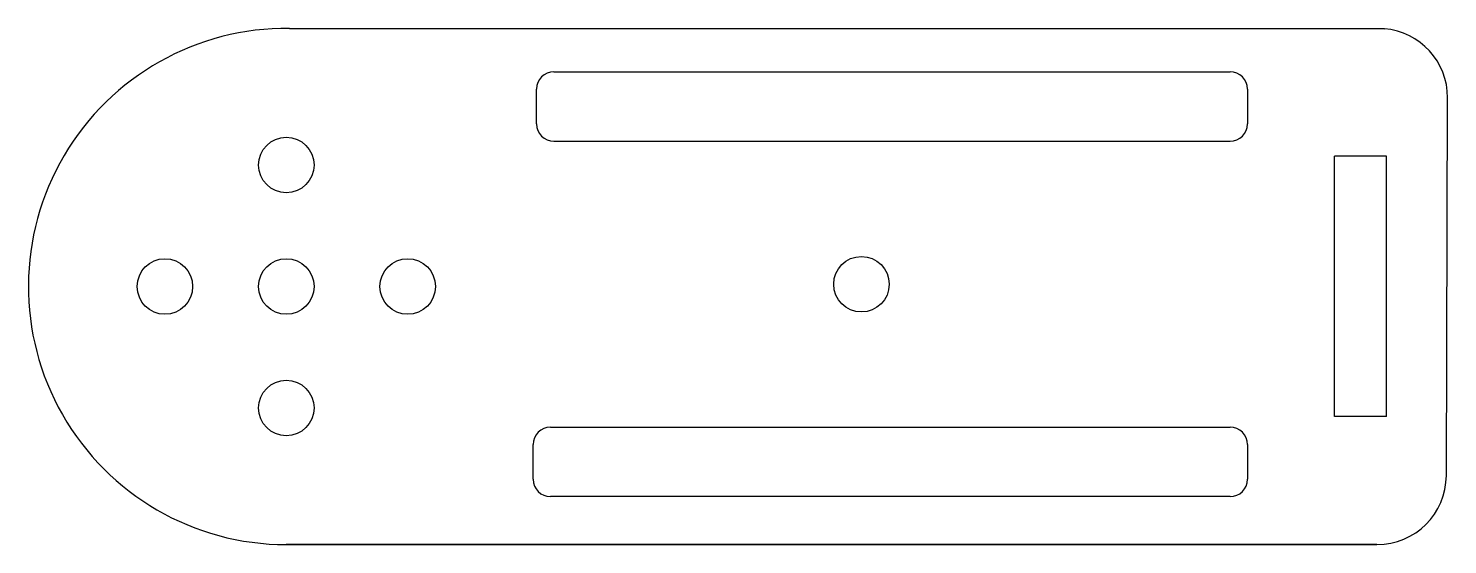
# Model space of a CAD drawing. Extents: x -153 to -71.2, y 5.6 to 35.3.
import ezdxf

# ---------------------------------------------------------------- set-up
doc = ezdxf.new("R2010")
doc.units = 0
doc.layers.add('MODELSKETCH_VISIBLE', color=7, linetype='CONTINUOUS')

msp = doc.modelspace()

# ---------------------------------------------------------------- linework, layer by layer
at = {"layer": 'MODELSKETCH_VISIBLE'}
for p, q in [((-137.981, 35.34), (-74.852, 35.325)), ((-74.852, 35.325), (-137.981, 35.34)), ((-74.852, 35.325), (-137.981, 35.34)), ((-137.981, 35.34), (-74.852, 35.325)), ((-74.852, 35.325), (-137.981, 35.34)), ((-122.739, 32.841), (-83.748, 32.841)), ((-122.739, 32.841), (-83.748, 32.841)), ((-123.739, 29.841), (-123.739, 31.841)), ((-123.739, 29.841), (-123.739, 31.841)), ((-82.748, 31.841), (-82.748, 29.841)), ((-82.748, 31.841), (-82.748, 29.841)), ((-71.278, 9.585), (-71.205, 31.341)), ((-71.278, 9.585), (-71.205, 31.341)), ((-71.278, 9.585), (-71.205, 31.341)), ((-71.278, 9.585), (-71.205, 31.341)), ((-71.278, 9.585), (-71.205, 31.341)), ((-122.739, 28.841), (-83.748, 28.841)), ((-122.739, 28.841), (-83.748, 28.841)), ((-74.724, 27.971), (-77.724, 27.971)), ((-77.724, 12.971), (-77.724, 27.971)), ((-74.724, 27.971), (-77.724, 27.971)), ((-77.724, 12.971), (-77.724, 27.971)), ((-74.724, 12.971), (-74.724, 27.971)), ((-74.724, 12.971), (-74.724, 27.971)), ((-122.932, 12.361), (-83.748, 12.361)), ((-122.932, 12.361), (-83.748, 12.361)), ((-74.724, 12.971), (-77.724, 12.971)), ((-74.724, 12.971), (-77.724, 12.971)), ((-123.932, 9.361), (-123.932, 11.361)), ((-123.932, 9.361), (-123.932, 11.361)), ((-82.748, 11.361), (-82.748, 9.361)), ((-82.748, 11.361), (-82.748, 9.361)), ((-83.748, 8.361), (-122.932, 8.361)), ((-83.748, 8.361), (-122.932, 8.361)), ((-138.164, 5.598), (-75.278, 5.598)), ((-138.164, 5.598), (-75.278, 5.598)), ((-138.164, 5.598), (-75.278, 5.598)), ((-75.278, 5.598), (-138.164, 5.598)), ((-75.278, 5.598), (-138.164, 5.598))]:
    msp.add_line(p, q, dxfattribs=at)
for centre in [(-138.164, 27.469), (-138.164, 27.469), (-105.003, 20.601), (-105.003, 20.601), (-145.164, 20.469), (-145.164, 20.469), (-138.164, 20.469), (-138.164, 20.469), (-131.164, 20.469), (-131.164, 20.469), (-138.164, 13.469), (-138.164, 13.469)]:
    msp.add_circle(centre, 1.6, dxfattribs=at)
for centre, radius, start, end in [((-138.164, 20.469), 14.871, 89.29196, 270), ((-138.164, 20.469), 14.871, 89.29196, 270), ((-138.164, 20.469), 14.871, 89.29196, 270), ((-138.164, 20.469), 14.871, 89.29196, 270), ((-138.164, 20.469), 14.871, 89.29196, 270), ((-75.205, 31.341), 4, 0, 84.93194), ((-75.205, 31.341), 4, 0, 84.93194), ((-75.205, 31.341), 4, 0, 84.93194), ((-75.205, 31.341), 4, 0, 84.93194), ((-75.205, 31.341), 4, 0, 84.93194), ((-122.739, 31.841), 1, 90, 180), ((-122.739, 31.841), 1, 90, 180), ((-83.748, 31.841), 1, 360, 90), ((-83.748, 31.841), 1, 360, 90), ((-122.739, 29.841), 1, 180, 270), ((-122.739, 29.841), 1, 180, 270), ((-83.748, 29.841), 1, 270, 360), ((-83.748, 29.841), 1, 270, 360), ((-122.932, 11.361), 1, 90, 180), ((-122.932, 11.361), 1, 90, 180), ((-83.748, 11.361), 1, 360, 90), ((-83.748, 11.361), 1, 360, 90), ((-122.932, 9.361), 1, 180, 270), ((-122.932, 9.361), 1, 180, 270), ((-83.748, 9.361), 1, 270, 360), ((-83.748, 9.361), 1, 270, 360), ((-75.278, 9.598), 4, 270, 359.8082), ((-75.278, 9.598), 4, 270, 359.8082), ((-75.278, 9.598), 4, 270, 359.8082), ((-75.278, 9.598), 4, 270, 359.8082), ((-75.278, 9.598), 4, 270, 359.8082)]:
    msp.add_arc(centre, radius, start, end, dxfattribs=at)

doc.saveas('drawing.dxf')
